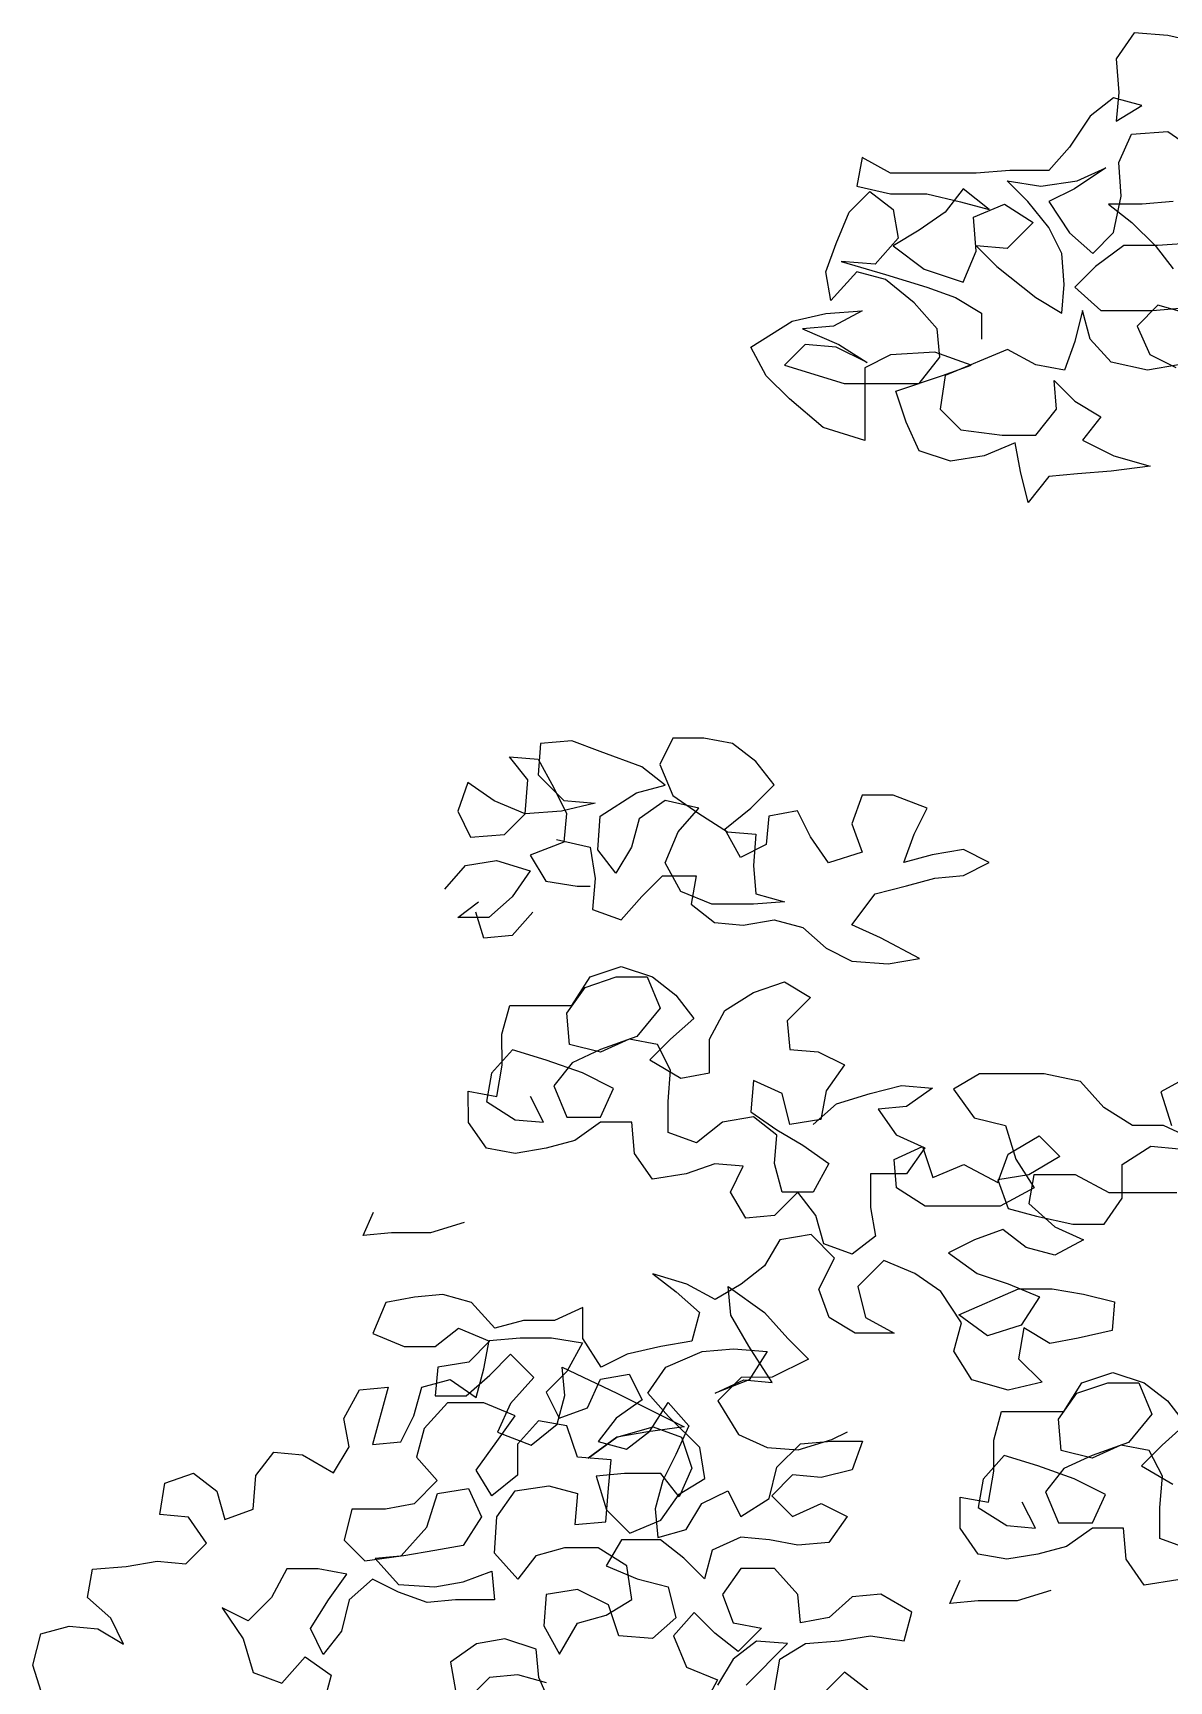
# Model space of a CAD drawing. Header units: millimetres. Extents: x 343.2 to 347.05, y 2584.15 to 2589.28.
# Drawn here: x 343.261 to 344.077, y 2587.751 to 2588.935 of the extents above; entities that cross this region are included whole.
import ezdxf

# ---------------------------------------------------------------- set-up
doc = ezdxf.new("R2010")
doc.units = ezdxf.units.MM
doc.header["$LTSCALE"] = 10
doc.layers.add('Vegetais', color=94, linetype='Continuous')

msp = doc.modelspace()

# ---------------------------------------------------------------- linework, layer by layer
at = {"layer": 'Vegetais'}
for points in [[(344.1009, 2588.9278), (344.0766, 2588.9334), (344.0524, 2588.9352), (344.0394, 2588.9165), (344.0413, 2588.8923), (344.0394, 2588.8718), (344.058, 2588.883), (344.0375, 2588.8886), (344.0208, 2588.8755), (344.0059, 2588.8531), (343.991, 2588.8364), (343.963, 2588.8363), (343.9388, 2588.8344), (343.8773, 2588.8344), (343.8568, 2588.8456), (343.8531, 2588.825), (343.8773, 2588.8195), (343.9034, 2588.8195), (343.9276, 2588.8139), (343.9481, 2588.8084), (343.9295, 2588.8233), (343.9165, 2588.8065), (343.8978, 2588.7934), (343.8792, 2588.7822), (343.9016, 2588.7654), (343.9296, 2588.7562), (343.9389, 2588.7785), (343.937, 2588.8028), (343.9593, 2588.8121), (343.9798, 2588.7991), (343.9612, 2588.7804), (343.9389, 2588.7823), (343.9538, 2588.7674), (343.9818, 2588.745), (344.0004, 2588.7339), (344.0022, 2588.7544), (344.0004, 2588.7767), (343.991, 2588.7954), (343.9761, 2588.814), (343.9612, 2588.8289), (343.9854, 2588.8252), (344.0115, 2588.8289), (344.032, 2588.8383), (344.0096, 2588.8233), (343.991, 2588.814), (344.0059, 2588.7916), (344.0227, 2588.7767), (344.0376, 2588.7917), (344.0432, 2588.8178), (344.0413, 2588.842), (344.0506, 2588.8625), (344.0767, 2588.8644), (344.1009, 2588.8476)], [(344.0843, 2588.6967), (344.0619, 2588.6929), (344.0358, 2588.6985), (344.0209, 2588.7152), (344.0153, 2588.7357), (344.0097, 2588.7134), (344.0023, 2588.6928), (343.9818, 2588.6966), (343.9613, 2588.7077), (343.9166, 2588.689), (343.9129, 2588.6648), (343.9278, 2588.6499), (343.9576, 2588.6462), (343.9818, 2588.6462), (343.9967, 2588.6649), (343.9949, 2588.6854), (344.0098, 2588.6705), (344.0284, 2588.6593), (344.0154, 2588.6425), (344.0378, 2588.6314), (344.0639, 2588.6239), (344.0359, 2588.6202), (344.0117, 2588.6183), (343.9912, 2588.6164), (343.9763, 2588.5978), (343.9707, 2588.6201), (343.9669, 2588.6406), (343.9446, 2588.6313), (343.9204, 2588.6275), (343.898, 2588.635), (343.8886, 2588.6555), (343.8812, 2588.6778), (343.9147, 2588.689), (343.9352, 2588.6965), (343.9091, 2588.7058), (343.8774, 2588.7039), (343.8588, 2588.6946), (343.8588, 2588.6424), (343.829, 2588.6517), (343.8048, 2588.6722), (343.788, 2588.6889), (343.7768, 2588.7094), (343.8066, 2588.7281), (343.8308, 2588.7337), (343.8569, 2588.7356), (343.8364, 2588.7244), (343.814, 2588.7225), (343.8401, 2588.7113), (343.8606, 2588.6983), (343.8383, 2588.7095), (343.8159, 2588.7113), (343.801, 2588.6964), (343.8439, 2588.6834), (343.8979, 2588.6834), (343.9128, 2588.7021), (343.9109, 2588.7226), (343.8942, 2588.7412), (343.8736, 2588.758), (343.8531, 2588.7635), (343.8345, 2588.743), (343.8308, 2588.7635), (343.8382, 2588.784), (343.8475, 2588.8064), (343.8624, 2588.8213), (343.8792, 2588.8083), (343.8829, 2588.7878), (343.8662, 2588.7691), (343.8419, 2588.771), (343.8736, 2588.7617), (343.9035, 2588.7524), (343.924, 2588.745), (343.9426, 2588.7338), (343.9426, 2588.7152)], [(344.0805, 2588.8141), (344.0581, 2588.8122), (344.0339, 2588.8122), (344.0507, 2588.7991), (344.0675, 2588.7824), (344.0805, 2588.7656)], [(344.0973, 2588.7843), (344.0693, 2588.7824), (344.0451, 2588.7824), (344.0246, 2588.7674), (344.0097, 2588.7525), (344.0284, 2588.7357), (344.0656, 2588.7358), (344.088, 2588.7377)], [(344.0899, 2588.7339), (344.0694, 2588.7395), (344.0545, 2588.7246), (344.0638, 2588.7041), (344.0824, 2588.6948)], [(343.6371, 2588.3555), (343.6613, 2588.35), (343.665, 2588.3276), (343.6632, 2588.3052), (343.6837, 2588.2978), (343.6986, 2588.3146), (343.7135, 2588.3295), (343.7377, 2588.3295), (343.734, 2588.309), (343.7508, 2588.296), (343.7713, 2588.2941), (343.7937, 2588.2979), (343.8142, 2588.2923), (343.831, 2588.2774), (343.8496, 2588.2681), (343.8757, 2588.2663), (343.8981, 2588.27), (343.8701, 2588.2849), (343.8496, 2588.2942), (343.8663, 2588.3166), (343.8887, 2588.3222), (343.9092, 2588.3278), (343.9297, 2588.3297), (343.9483, 2588.339), (343.9297, 2588.3483), (343.9073, 2588.3446), (343.8868, 2588.339), (343.8943, 2588.3595), (343.9036, 2588.3781), (343.8793, 2588.3874), (343.857, 2588.3874), (343.8495, 2588.3669), (343.857, 2588.3464), (343.8328, 2588.3389), (343.8197, 2588.3576), (343.8104, 2588.3762), (343.7899, 2588.3724), (343.788, 2588.3519), (343.7694, 2588.3426), (343.7582, 2588.3631), (343.7768, 2588.378), (343.7936, 2588.3948), (343.7805, 2588.4116), (343.7637, 2588.4246), (343.7432, 2588.4283), (343.7209, 2588.4283), (343.7116, 2588.4096), (343.7209, 2588.3873), (343.7395, 2588.3743), (343.7601, 2588.3612), (343.7806, 2588.3594), (343.7787, 2588.337), (343.7806, 2588.3165), (343.8011, 2588.3109), (343.7787, 2588.3091), (343.7489, 2588.309), (343.7266, 2588.3183), (343.7153, 2588.3388), (343.7246, 2588.3612), (343.7395, 2588.378), (343.7153, 2588.3836), (343.6967, 2588.3705), (343.6911, 2588.35), (343.6799, 2588.3313), (343.6669, 2588.3481), (343.6687, 2588.3723), (343.6948, 2588.3891), (343.7153, 2588.3947), (343.6985, 2588.4078), (343.6687, 2588.4189), (343.6482, 2588.4264), (343.6258, 2588.4245), (343.624, 2588.4021), (343.6426, 2588.3835), (343.665, 2588.3816), (343.6408, 2588.376), (343.6147, 2588.3741), (343.5923, 2588.3834), (343.5736, 2588.3965), (343.5662, 2588.376), (343.5755, 2588.3573), (343.5998, 2588.3592), (343.6147, 2588.3741), (343.6165, 2588.3984), (343.6034, 2588.4151), (343.624, 2588.4133), (343.6352, 2588.3928), (343.6445, 2588.3742), (343.6426, 2588.3537), (343.6184, 2588.3443), (343.6296, 2588.3257), (343.652, 2588.322), (343.6613, 2588.322)], [(343.5569, 2588.32), (343.5718, 2588.3368), (343.5942, 2588.3406), (343.6184, 2588.3331), (343.6054, 2588.3145), (343.5886, 2588.2996), (343.5663, 2588.2995), (343.5812, 2588.3107)], [(343.6203, 2588.3033), (343.6054, 2588.2865), (343.5849, 2588.2846), (343.5793, 2588.3033)], [(343.8218, 2588.1507), (343.8385, 2588.1656), (343.8627, 2588.1731), (343.8851, 2588.1787), (343.9075, 2588.1768), (343.8888, 2588.1638), (343.8683, 2588.1619), (343.8814, 2588.1433), (343.9019, 2588.134), (343.8889, 2588.1153), (343.8628, 2588.1153), (343.8628, 2588.0911), (343.8666, 2588.0706), (343.8498, 2588.0575), (343.8293, 2588.0649), (343.8237, 2588.0854), (343.8106, 2588.1022), (343.7939, 2588.0854), (343.7734, 2588.0835), (343.7622, 2588.1022), (343.7715, 2588.1208), (343.751, 2588.1226), (343.7305, 2588.1152), (343.7062, 2588.1114), (343.6932, 2588.13), (343.6913, 2588.1524), (343.6689, 2588.1524), (343.6503, 2588.1393), (343.6298, 2588.1337), (343.6074, 2588.13), (343.5869, 2588.1337), (343.5739, 2588.1523), (343.5738, 2588.1747), (343.5944, 2588.171), (343.5981, 2588.1933), (343.598, 2588.2157), (343.6036, 2588.2362), (343.6483, 2588.2362), (343.6614, 2588.2568), (343.6837, 2588.2642), (343.7061, 2588.2568), (343.7229, 2588.2438), (343.736, 2588.227), (343.7192, 2588.2121), (343.7043, 2588.1972), (343.7267, 2588.1841), (343.7472, 2588.1879), (343.7472, 2588.2121), (343.7583, 2588.2326), (343.7788, 2588.2457), (343.8012, 2588.2532), (343.8198, 2588.242), (343.8031, 2588.2252), (343.8049, 2588.2047), (343.8254, 2588.2029), (343.8441, 2588.1936), (343.8311, 2588.1749), (343.8273, 2588.1544), (343.805, 2588.1507), (343.7994, 2588.173), (343.7789, 2588.1823), (343.777, 2588.1599), (343.7957, 2588.1469), (343.8143, 2588.1358), (343.833, 2588.1227), (343.8218, 2588.1022), (343.7994, 2588.1022), (343.7938, 2588.1227), (343.7957, 2588.1432), (343.7789, 2588.1562), (343.7565, 2588.1525), (343.7379, 2588.1375), (343.7174, 2588.145), (343.7174, 2588.1673), (343.7192, 2588.1897), (343.7099, 2588.2083), (343.6894, 2588.2121), (343.6689, 2588.2027), (343.6465, 2588.2083), (343.6446, 2588.2307), (343.6577, 2588.2493), (343.68, 2588.2568), (343.7024, 2588.2568), (343.7117, 2588.2344), (343.695, 2588.2139), (343.6689, 2588.2046), (343.6484, 2588.1952), (343.6353, 2588.1785), (343.6447, 2588.1561), (343.6689, 2588.1561), (343.6782, 2588.1766), (343.6558, 2588.1878), (343.6297, 2588.1971), (343.6055, 2588.2045), (343.5906, 2588.1877), (343.5869, 2588.1672), (343.6074, 2588.1542), (343.6279, 2588.1524), (343.6186, 2588.171)], [(344.0978, 2588.1389), (344.0736, 2588.1501), (344.0512, 2588.1501), (344.0307, 2588.1631), (344.0139, 2588.1817), (343.9878, 2588.1873), (343.9412, 2588.1873), (343.9226, 2588.1761), (343.9375, 2588.1556), (343.9599, 2588.15), (343.9674, 2588.1258), (343.9805, 2588.1053), (343.9562, 2588.0922), (343.9022, 2588.0922), (343.8817, 2588.1052), (343.8798, 2588.1257), (343.9003, 2588.135), (343.9078, 2588.1127), (343.9301, 2588.122), (343.9544, 2588.109), (343.9618, 2588.1295), (343.9841, 2588.1426), (343.9991, 2588.1277), (343.9767, 2588.1146), (343.9544, 2588.1109), (343.9618, 2588.0904), (343.9823, 2588.0848), (344.0084, 2588.0792), (344.0308, 2588.0792), (344.0438, 2588.0979), (344.0438, 2588.1221), (344.0643, 2588.1352), (344.0848, 2588.1333)], [(344.0922, 2588.1855), (344.0717, 2588.1743), (344.0792, 2588.1501)], [(344.083, 2588.1017), (344.0345, 2588.1016), (344.0103, 2588.1146), (343.9804, 2588.1146), (343.9767, 2588.0941), (343.9954, 2588.0773), (344.0159, 2588.068), (343.9954, 2588.0568), (343.9749, 2588.0624), (343.9581, 2588.0754), (343.9376, 2588.068), (343.919, 2588.0586), (343.9395, 2588.0437), (343.9619, 2588.0363), (343.9843, 2588.027), (343.9712, 2588.0065), (343.947, 2587.999), (343.9265, 2588.0139), (343.9693, 2588.0326), (343.9936, 2588.0326), (344.0159, 2588.0289), (344.0383, 2588.0233), (344.0365, 2588.0028), (344.0122, 2587.9972), (343.9917, 2587.9935), (343.9731, 2588.0046), (343.9694, 2587.9823), (343.9862, 2587.9655), (343.9619, 2587.9599), (343.9358, 2587.9673), (343.9228, 2587.9878), (343.9284, 2588.0083), (343.9134, 2588.0307), (343.8948, 2588.0437), (343.8724, 2588.053), (343.8538, 2588.0343), (343.8594, 2588.012), (343.8799, 2588.0008), (343.8519, 2588.0008), (343.8333, 2588.012), (343.8258, 2588.0325), (343.837, 2588.0548), (343.8202, 2588.0716), (343.7978, 2588.0678), (343.7867, 2588.0492), (343.7699, 2588.0361), (343.7513, 2588.0249), (343.7308, 2588.0361), (343.7065, 2588.0435), (343.7233, 2588.0305), (343.7401, 2588.0156), (343.7345, 2587.9951), (343.7122, 2587.9913), (343.6879, 2587.9857), (343.6693, 2587.9764), (343.6562, 2587.9969), (343.6562, 2588.0193), (343.6357, 2588.0099), (343.6134, 2588.0099), (343.5929, 2588.0043), (343.5761, 2588.0229), (343.5556, 2588.0285), (343.5351, 2588.0266), (343.5146, 2588.0228), (343.5053, 2588.0005), (343.5276, 2587.9912), (343.55, 2587.9912), (343.5668, 2588.0043), (343.5891, 2587.995), (343.5742, 2587.98), (343.5519, 2587.9763), (343.55, 2587.9558), (343.5724, 2587.9558), (343.5892, 2587.9707), (343.6041, 2587.9857), (343.6209, 2587.9689), (343.6041, 2587.9502), (343.5948, 2587.9297), (343.619, 2587.9204), (343.6377, 2587.9354), (343.6432, 2587.9559), (343.6413, 2587.9764), (343.6805, 2587.9578), (343.729, 2587.9336), (343.7029, 2587.9298), (343.6805, 2587.9261), (343.66, 2587.9111), (343.6805, 2587.9261), (343.7066, 2587.9336), (343.7271, 2587.9261), (343.7346, 2587.9038), (343.7253, 2587.8833), (343.7122, 2587.9), (343.6862, 2587.9), (343.6657, 2587.8981), (343.6731, 2587.8739), (343.6899, 2587.8571), (343.7123, 2587.8665), (343.7253, 2587.8851), (343.7439, 2587.8963), (343.7402, 2587.9187), (343.7178, 2587.941), (343.7029, 2587.9578), (343.7159, 2587.9764), (343.742, 2587.9876), (343.7644, 2587.9895), (343.7886, 2587.9877), (343.7756, 2587.9672), (343.7513, 2587.9578), (343.7718, 2587.9672), (343.7923, 2587.9653), (343.7755, 2587.9914), (343.7625, 2588.0138), (343.7606, 2588.0343), (343.7867, 2588.0156), (343.8035, 2587.997), (343.8184, 2587.9821), (343.7923, 2587.9691), (343.77, 2587.969), (343.7532, 2587.9522), (343.7681, 2587.928), (343.7886, 2587.9187), (343.811, 2587.9169), (343.8352, 2587.9244), (343.8464, 2587.93)], [(343.5708, 2588.0804), (343.5466, 2588.0729), (343.5187, 2588.0729), (343.4982, 2588.071), (343.5056, 2588.0878)], [(343.2684, 2587.7381), (343.2609, 2587.7623), (343.2665, 2587.7847), (343.287, 2587.7903), (343.3075, 2587.7884), (343.3261, 2587.7773), (343.3168, 2587.7959), (343.3, 2587.8108), (343.3037, 2587.8313), (343.3279, 2587.8332), (343.3503, 2587.8369), (343.3708, 2587.8351), (343.3857, 2587.85), (343.3726, 2587.8686), (343.3521, 2587.8705), (343.3558, 2587.8929), (343.3763, 2587.9003), (343.3931, 2587.8873), (343.3987, 2587.8668), (343.4192, 2587.8743), (343.4211, 2587.8985), (343.4341, 2587.9153), (343.4546, 2587.9134), (343.477, 2587.9004), (343.4882, 2587.9191), (343.4844, 2587.9396), (343.4956, 2587.9601), (343.5161, 2587.962), (343.5049, 2587.9209), (343.5254, 2587.9228), (343.5347, 2587.9415), (343.5403, 2587.962), (343.5608, 2587.9676), (343.5794, 2587.9546), (343.585, 2587.9751), (343.5887, 2587.9956), (343.6111, 2587.9975), (343.6335, 2587.9975), (343.6558, 2587.9938), (343.6447, 2587.9733), (343.6298, 2587.9583), (343.6391, 2587.9397), (343.6596, 2587.9472), (343.6689, 2587.9677), (343.6894, 2587.9714), (343.6987, 2587.9528), (343.6801, 2587.9397), (343.6671, 2587.923), (343.6876, 2587.9174), (343.7043, 2587.9305), (343.7174, 2587.951), (343.7323, 2587.9342), (343.723, 2587.9137), (343.7137, 2587.895), (343.7081, 2587.8745), (343.71, 2587.854), (343.7305, 2587.8596), (343.7417, 2587.8783), (343.7603, 2587.8876), (343.7696, 2587.869), (343.7901, 2587.8821), (343.7957, 2587.9044), (343.8125, 2587.9212), (343.8348, 2587.9231), (343.8572, 2587.9231), (343.8498, 2587.9026), (343.8274, 2587.897), (343.8069, 2587.8989), (343.792, 2587.8839), (343.8069, 2587.869), (343.8274, 2587.8784), (343.8461, 2587.8691), (343.833, 2587.8504), (343.8107, 2587.8485), (343.7902, 2587.8522), (343.7697, 2587.8541), (343.7492, 2587.8448), (343.7436, 2587.8242), (343.7287, 2587.8391), (343.7119, 2587.8522), (343.6839, 2587.8522), (343.6728, 2587.8335), (343.6951, 2587.8242), (343.7175, 2587.8186), (343.7231, 2587.7963), (343.7063, 2587.7813), (343.6821, 2587.7832), (343.6746, 2587.8055), (343.6523, 2587.8167), (343.6299, 2587.813), (343.6281, 2587.7906), (343.6393, 2587.7701), (343.6523, 2587.7925), (343.6728, 2587.7981), (343.6914, 2587.8093), (343.6877, 2587.8335), (343.6671, 2587.8465), (343.6429, 2587.8465), (343.6224, 2587.8409), (343.6094, 2587.8241), (343.5926, 2587.8427), (343.5944, 2587.8688), (343.6075, 2587.8875), (343.6317, 2587.8912), (343.6522, 2587.8857), (343.6504, 2587.8633), (343.6727, 2587.8652), (343.6746, 2587.8894), (343.6764, 2587.9099), (343.6522, 2587.9118), (343.6447, 2587.9341), (343.6242, 2587.9378), (343.6093, 2587.921), (343.6093, 2587.8987), (343.5907, 2587.8838), (343.5795, 2587.9024), (343.5944, 2587.9229), (343.6074, 2587.9415), (343.585, 2587.9508), (343.5589, 2587.9508), (343.5422, 2587.9322), (343.5366, 2587.9117), (343.5515, 2587.8949), (343.5348, 2587.8781), (343.5143, 2587.8744), (343.4901, 2587.8743), (343.4845, 2587.852), (343.4994, 2587.8371), (343.5255, 2587.8408), (343.5441, 2587.8613), (343.5516, 2587.8856), (343.5739, 2587.8893), (343.5833, 2587.8688), (343.5702, 2587.8483), (343.5497, 2587.8446), (343.5274, 2587.8408), (343.5069, 2587.8389), (343.5237, 2587.8203), (343.5498, 2587.8185), (343.5702, 2587.8222), (343.5907, 2587.8297), (343.5926, 2587.8092), (343.5647, 2587.8092), (343.5442, 2587.8073), (343.5237, 2587.8147), (343.505, 2587.824), (343.4883, 2587.8091), (343.4827, 2587.7867), (343.4696, 2587.7699), (343.4603, 2587.7886), (343.4733, 2587.8091), (343.4864, 2587.8277), (343.4659, 2587.8314), (343.4435, 2587.8314), (343.4323, 2587.8109), (343.4156, 2587.7941), (343.3969, 2587.8034), (343.4119, 2587.7811), (343.4193, 2587.7569), (343.4398, 2587.7494), (343.4566, 2587.7681), (343.4753, 2587.755), (343.4697, 2587.7345)], [(344.0839, 2587.8235), (344.0597, 2587.8197), (344.0466, 2587.8383), (344.0447, 2587.8607), (344.0224, 2587.8607), (344.0037, 2587.8476), (343.9832, 2587.842), (343.9609, 2587.8383), (343.9404, 2587.842), (343.9273, 2587.8606), (343.9273, 2587.883), (343.9478, 2587.8793), (343.9515, 2587.9016), (343.9515, 2587.924), (343.9571, 2587.9445), (344.0018, 2587.9445), (344.0148, 2587.9651), (344.0372, 2587.9725), (344.0595, 2587.9651), (344.0763, 2587.9521), (344.0894, 2587.9353), (344.0726, 2587.9204), (344.0577, 2587.9055), (344.0801, 2587.8924)], [(344.0913, 2587.8458), (344.0708, 2587.8533), (344.0708, 2587.8756), (344.0727, 2587.898), (344.0633, 2587.9166), (344.0428, 2587.9204), (344.0223, 2587.911), (343.9999, 2587.9166), (343.9981, 2587.9389), (344.0111, 2587.9576), (344.0335, 2587.9651), (344.0558, 2587.9651), (344.0652, 2587.9427), (344.0484, 2587.9222), (344.0223, 2587.9129), (344.0018, 2587.9035), (343.9888, 2587.8868), (343.9981, 2587.8644), (344.0224, 2587.8644), (344.0317, 2587.8849), (344.0093, 2587.8961), (343.9832, 2587.9054), (343.9589, 2587.9128), (343.944, 2587.896), (343.9403, 2587.8755), (343.9609, 2587.8625), (343.9814, 2587.8607), (343.972, 2587.8793)], [(343.794, 2587.7441), (343.7977, 2587.7665), (343.8163, 2587.7777), (343.8405, 2587.7796), (343.8629, 2587.7834), (343.8871, 2587.7796), (343.8927, 2587.8002), (343.8703, 2587.8132), (343.8498, 2587.8113), (343.8331, 2587.7964), (343.8126, 2587.7926), (343.8107, 2587.8131), (343.7939, 2587.8317), (343.7697, 2587.8317), (343.7566, 2587.8131), (343.7641, 2587.7926), (343.7846, 2587.7889), (343.7679, 2587.7721), (343.7511, 2587.7851), (343.7362, 2587.8), (343.7213, 2587.7832), (343.7306, 2587.7609), (343.753, 2587.7516), (343.7418, 2587.7311)], [(343.9926, 2587.8159), (343.9684, 2587.8085), (343.9404, 2587.8084), (343.9199, 2587.8065), (343.9273, 2587.8233)], [(343.6337, 2587.7328), (343.6244, 2587.7533), (343.6225, 2587.7738), (343.6001, 2587.7812), (343.5796, 2587.7775), (343.561, 2587.7644), (343.5647, 2587.7439)], [(343.7735, 2587.7479), (343.8033, 2587.7777), (343.7809, 2587.7795), (343.7641, 2587.7665), (343.753, 2587.7478)], [(343.8611, 2587.7442), (343.8443, 2587.7572), (343.8294, 2587.7423)], [(343.63, 2587.7496), (343.6095, 2587.7552), (343.589, 2587.7533), (343.5741, 2587.7384)]]:
    msp.add_lwpolyline(points, dxfattribs=at)

doc.saveas('drawing.dxf')
